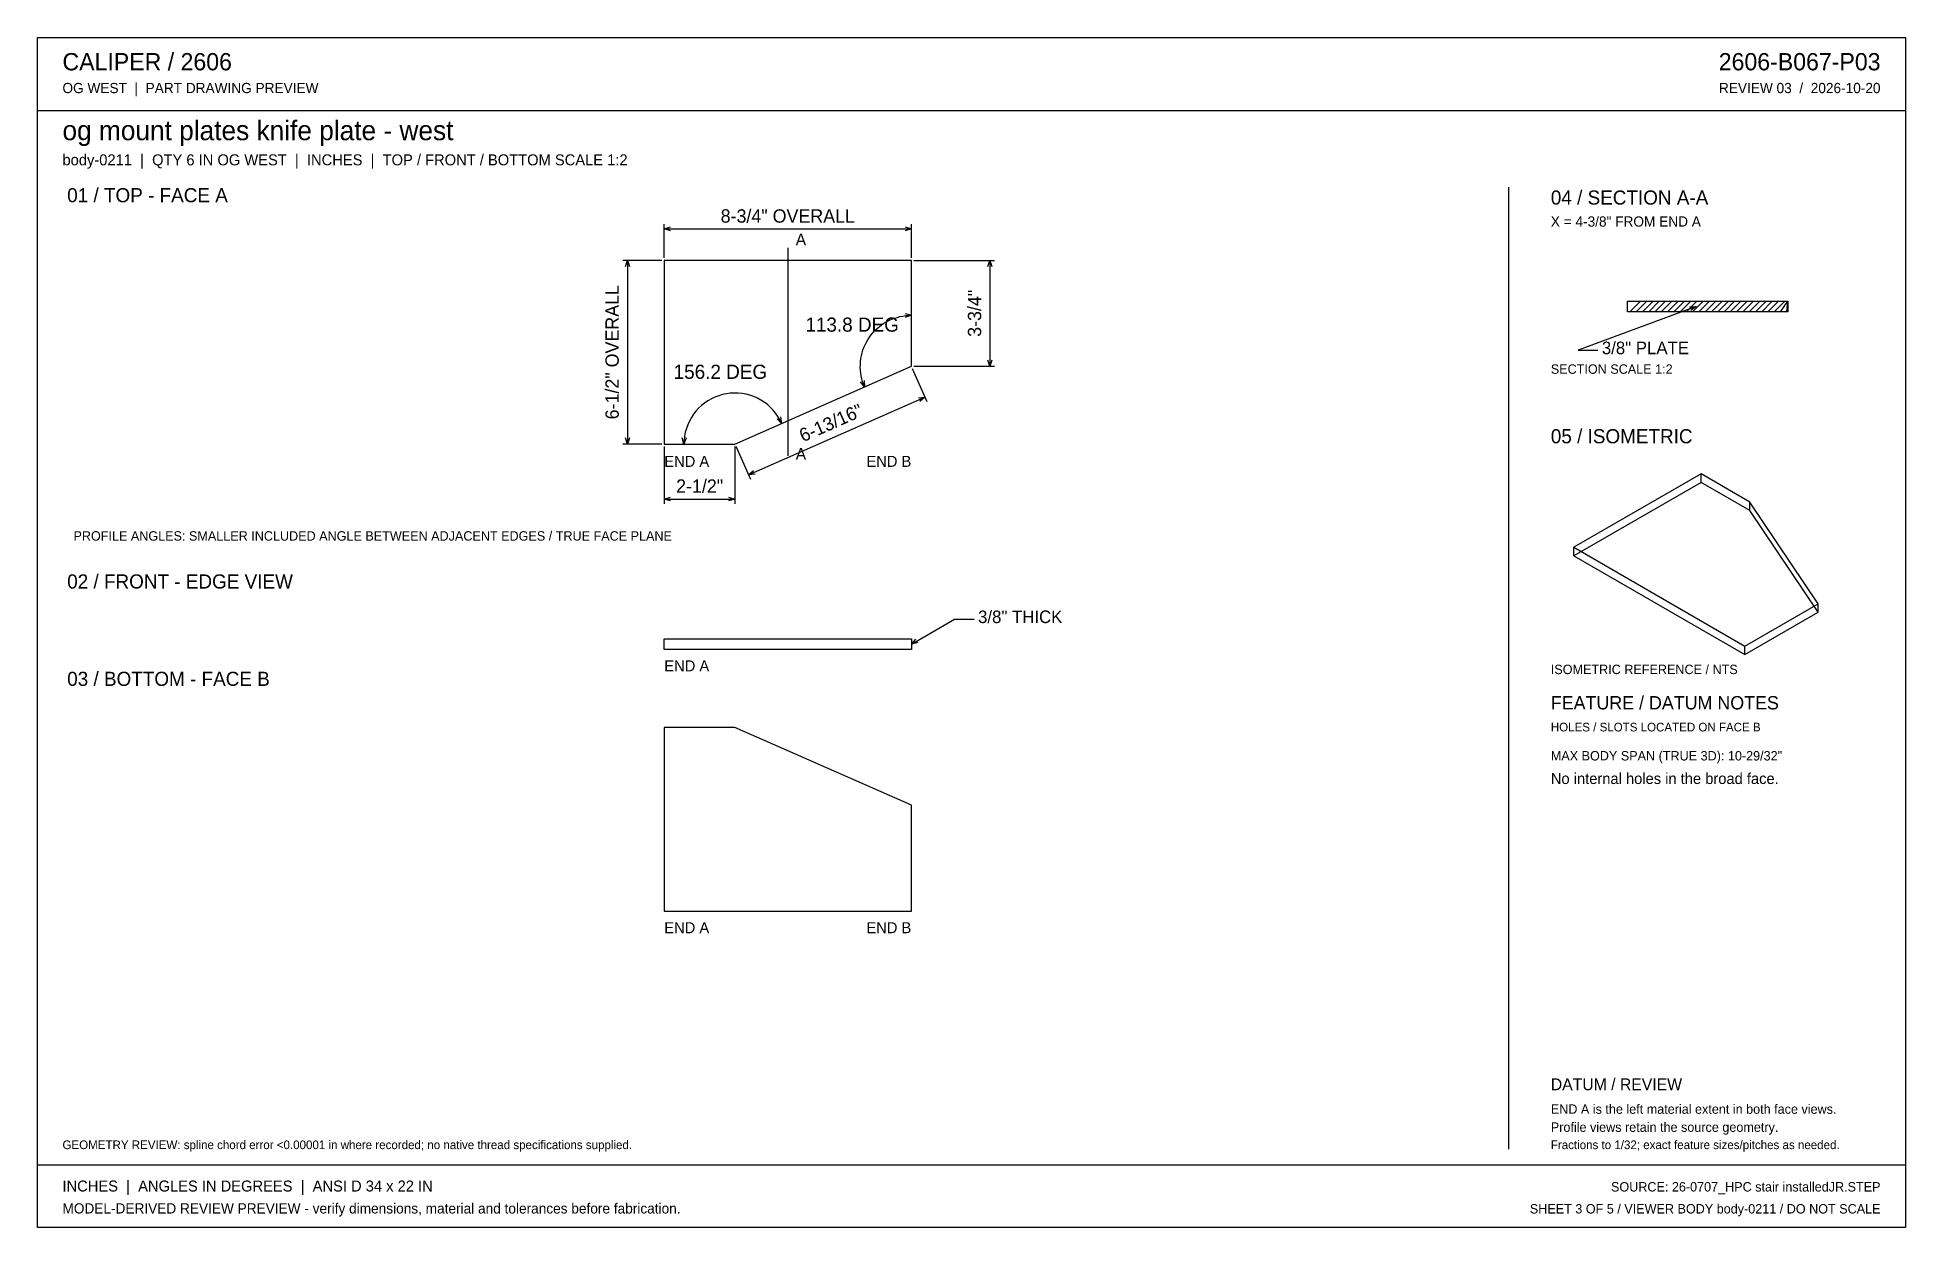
# Model space of a CAD drawing. Header units: inches. Extents: x 0.9 to 67.1, y 0.9 to 43.1.
import ezdxf
from ezdxf.enums import TextEntityAlignment as Align

# ---------------------------------------------------------------- set-up
doc = ezdxf.new("R2010")
doc.units = ezdxf.units.IN
doc.header["$MEASUREMENT"] = 0

msp = doc.modelspace()

# ---------------------------------------------------------------- linework, layer by layer
at = {"layer": 'ANNOTATION'}
for p, q in [((23.129, 35.25), (23.129, 36.444)), ((31.871, 35.25), (31.871, 36.444)), ((23.129, 36.278), (23.352, 36.347)), ((23.129, 36.278), (31.871, 36.278)), ((23.352, 36.208), (23.129, 36.278)), ((31.648, 36.347), (31.871, 36.278)), ((31.871, 36.278), (31.648, 36.208)), ((23.046, 35.167), (21.657, 35.167)), ((21.754, 34.944), (21.824, 35.167)), ((21.824, 35.167), (21.824, 28.667)), ((21.824, 35.167), (21.893, 34.944)), ((27.5, 35.611), (27.5, 28.25)), ((31.954, 35.167), (34.815, 35.167)), ((34.579, 34.944), (34.648, 35.167)), ((34.648, 35.167), (34.648, 31.417)), ((34.648, 35.167), (34.718, 34.944)), ((31.079, 33.039), (31.172, 33.082)), ((31.172, 33.082), (31.268, 33.119)), ((31.268, 33.119), (31.365, 33.15)), ((31.365, 33.15), (31.464, 33.176)), ((31.464, 33.176), (31.565, 33.196)), ((31.565, 33.196), (31.666, 33.211)), ((31.647, 33.285), (31.871, 33.222)), ((31.871, 33.222), (31.651, 33.147)), ((31.666, 33.211), (31.768, 33.219)), ((31.768, 33.219), (31.871, 33.222)), ((59.639, 33.535), (55.472, 31.986)), ((59.406, 33.522), (59.639, 33.535)), ((59.639, 33.535), (59.455, 33.392)), ((30.331, 32.36), (30.387, 32.445)), ((30.387, 32.445), (30.448, 32.528)), ((30.448, 32.528), (30.513, 32.607)), ((30.513, 32.607), (30.583, 32.682)), ((30.583, 32.682), (30.656, 32.753)), ((30.656, 32.753), (30.734, 32.82)), ((30.734, 32.82), (30.816, 32.882)), ((30.816, 32.882), (30.9, 32.939)), ((30.9, 32.939), (30.988, 32.992)), ((30.988, 32.992), (31.079, 33.039)), ((30.086, 31.691), (30.104, 31.791)), ((30.104, 31.791), (30.129, 31.891)), ((30.129, 31.891), (30.158, 31.989)), ((30.158, 31.989), (30.193, 32.085)), ((30.193, 32.085), (30.234, 32.179)), ((30.234, 32.179), (30.28, 32.271)), ((30.28, 32.271), (30.331, 32.36)), ((55.472, 31.986), (56.167, 31.986)), ((30.065, 31.384), (30.067, 31.487)), ((30.07, 31.282), (30.065, 31.384)), ((30.067, 31.487), (30.073, 31.589)), ((30.081, 31.18), (30.07, 31.282)), ((30.073, 31.589), (30.086, 31.691)), ((30.097, 31.079), (30.081, 31.18)), ((30.119, 30.979), (30.097, 31.079)), ((31.904, 31.34), (32.419, 30.171)), ((31.954, 31.417), (34.815, 31.417)), ((34.648, 31.417), (34.579, 31.639)), ((34.718, 31.639), (34.648, 31.417)), ((25.189, 30.418), (25.054, 30.378)), ((25.326, 30.447), (25.189, 30.418)), ((25.466, 30.465), (25.326, 30.447)), ((25.606, 30.472), (25.466, 30.465)), ((25.747, 30.468), (25.606, 30.472)), ((25.887, 30.454), (25.747, 30.468)), ((26.025, 30.428), (25.887, 30.454)), ((26.161, 30.392), (26.025, 30.428)), ((30.218, 30.689), (30.07, 30.868)), ((30.147, 30.88), (30.119, 30.979)), ((30.18, 30.784), (30.147, 30.88)), ((30.218, 30.689), (30.18, 30.784)), ((30.199, 30.921), (30.218, 30.689)), ((24.25, 29.831), (24.163, 29.72)), ((24.344, 29.935), (24.25, 29.831)), ((24.447, 30.031), (24.344, 29.935)), ((24.557, 30.119), (24.447, 30.031)), ((24.673, 30.198), (24.557, 30.119)), ((24.795, 30.268), (24.673, 30.198)), ((24.922, 30.328), (24.795, 30.268)), ((25.054, 30.378), (24.922, 30.328)), ((26.111, 27.574), (32.352, 30.324)), ((26.294, 30.346), (26.161, 30.392)), ((26.422, 30.289), (26.294, 30.346)), ((26.546, 30.222), (26.422, 30.289)), ((26.664, 30.146), (26.546, 30.222)), ((26.776, 30.061), (26.664, 30.146)), ((26.881, 29.968), (26.776, 30.061)), ((26.979, 29.866), (26.881, 29.968)), ((27.068, 29.758), (26.979, 29.866)), ((27.149, 29.642), (27.068, 29.758)), ((32.121, 30.298), (32.352, 30.324)), ((32.352, 30.324), (32.177, 30.17)), ((23.911, 29.22), (23.873, 29.085)), ((23.959, 29.352), (23.911, 29.22)), ((24.017, 29.48), (23.959, 29.352)), ((24.086, 29.603), (24.017, 29.48)), ((24.163, 29.72), (24.086, 29.603)), ((27.282, 29.395), (27.122, 29.564)), ((27.22, 29.521), (27.149, 29.642)), ((27.282, 29.395), (27.22, 29.521)), ((27.247, 29.625), (27.282, 29.395)), ((23.046, 28.667), (21.657, 28.667)), ((21.824, 28.667), (21.754, 28.889)), ((21.893, 28.889), (21.824, 28.667)), ((23.129, 28.583), (23.129, 26.556)), ((23.824, 28.667), (23.763, 28.891)), ((23.902, 28.886), (23.824, 28.667)), ((23.829, 28.807), (23.824, 28.667)), ((23.846, 28.947), (23.829, 28.807)), ((23.873, 29.085), (23.846, 28.947)), ((25.629, 28.583), (25.629, 26.556)), ((25.663, 28.59), (26.178, 27.421)), ((26.111, 27.574), (26.286, 27.727)), ((26.342, 27.6), (26.111, 27.574)), ((23.129, 26.722), (23.352, 26.792)), ((23.129, 26.722), (25.629, 26.722)), ((23.352, 26.653), (23.129, 26.722)), ((25.407, 26.792), (25.629, 26.722)), ((25.629, 26.722), (25.407, 26.653)), ((31.871, 21.59), (33.398, 22.472)), ((33.398, 22.472), (34.093, 22.472)), ((31.871, 21.59), (32.028, 21.762)), ((32.098, 21.641), (31.871, 21.59))]:
    msp.add_line(p, q, dxfattribs=at)
at = {"layer": 'OUTLINE'}
for p, q in [((0.944, 43.056), (67.056, 43.056)), ((0.944, 0.944), (0.944, 43.056)), ((67.056, 43.056), (67.056, 0.944)), ((0.944, 40.472), (67.056, 40.472)), ((53, 37.75), (53, 3.722)), ((31.871, 35.167), (23.129, 35.167)), ((23.129, 35.167), (23.129, 28.667)), ((31.871, 31.417), (31.871, 35.167)), ((57.213, 33.722), (62.889, 33.722)), ((57.213, 33.347), (57.213, 33.722)), ((57.296, 33.347), (57.671, 33.722)), ((57.519, 33.347), (57.894, 33.722)), ((57.741, 33.347), (58.116, 33.722)), ((57.963, 33.347), (58.338, 33.722)), ((58.185, 33.347), (58.56, 33.722)), ((58.408, 33.347), (58.783, 33.722)), ((58.63, 33.347), (59.005, 33.722)), ((58.852, 33.347), (59.227, 33.722)), ((59.074, 33.347), (59.449, 33.722)), ((59.296, 33.347), (59.671, 33.722)), ((59.519, 33.347), (59.894, 33.722)), ((59.741, 33.347), (60.116, 33.722)), ((59.963, 33.347), (60.338, 33.722)), ((60.185, 33.347), (60.56, 33.722)), ((60.408, 33.347), (60.783, 33.722)), ((60.63, 33.347), (61.005, 33.722)), ((60.852, 33.347), (61.227, 33.722)), ((61.074, 33.347), (61.449, 33.722)), ((61.296, 33.347), (61.671, 33.722)), ((61.519, 33.347), (61.894, 33.722)), ((61.741, 33.347), (62.116, 33.722)), ((61.963, 33.347), (62.338, 33.722)), ((62.185, 33.347), (62.56, 33.722)), ((62.408, 33.347), (62.783, 33.722)), ((62.63, 33.347), (62.889, 33.722)), ((62.852, 33.347), (62.889, 33.722)), ((62.889, 33.722), (62.889, 33.347)), ((62.889, 33.347), (57.213, 33.347)), ((25.629, 28.667), (31.871, 31.417)), ((23.129, 28.667), (25.629, 28.667)), ((59.815, 27.611), (55.317, 25.014)), ((59.815, 27.311), (55.317, 24.715)), ((61.545, 26.612), (59.815, 27.611)), ((59.815, 27.311), (59.815, 27.611)), ((61.545, 26.313), (59.815, 27.311)), ((61.545, 26.313), (61.545, 26.612)), ((63.961, 23.02), (61.545, 26.612)), ((63.961, 22.72), (61.545, 26.313)), ((55.317, 25.014), (61.366, 21.522)), ((55.317, 24.715), (55.317, 25.014)), ((55.317, 24.715), (61.366, 21.222)), ((61.366, 21.522), (63.961, 23.02)), ((61.366, 21.222), (63.961, 22.72)), ((63.961, 22.72), (63.961, 23.02)), ((23.129, 21.778), (31.871, 21.778)), ((23.129, 21.403), (23.129, 21.778)), ((31.871, 21.403), (23.129, 21.403)), ((31.871, 21.778), (31.871, 21.403)), ((61.366, 21.222), (61.366, 21.522)), ((25.629, 18.639), (23.129, 18.639)), ((23.129, 18.639), (23.129, 12.139)), ((31.871, 15.889), (25.629, 18.639)), ((31.871, 12.139), (31.871, 15.889)), ((23.129, 12.139), (31.871, 12.139)), ((0.944, 3.167), (67.056, 3.167)), ((67.056, 0.944), (0.944, 0.944))]:
    msp.add_line(p, q, dxfattribs=at)

# ---------------------------------------------------------------- texts
at = {"layer": 'ANNOTATION'}
for s, height, p in [('CALIPER / 2606', 0.61111, (1.833, 41.889)), ('OG WEST  |  PART DRAWING PREVIEW', 0.36111, (1.833, 41.083)), ('og mount plates knife plate - west', 0.69444, (1.833, 39.417)), ('body-0211  |  QTY 6 IN OG WEST  |  INCHES  |  TOP / FRONT / BOTTOM SCALE 1:2', 0.38889, (1.833, 38.528)), ('01 / TOP - FACE A', 0.5, (2, 37.222)), ('04 / SECTION A-A', 0.5, (54.5, 37.139)), ('X = 4-3/8" FROM END A', 0.36111, (54.5, 36.361)), ('A', 0.417, (27.778, 35.694)), ('3/8" PLATE', 0.4444, (56.306, 31.847)), ('SECTION SCALE 1:2', 0.33333, (54.5, 31.153)), ('05 / ISOMETRIC', 0.5, (54.5, 28.694)), ('A', 0.417, (27.778, 28.111)), ('END A', 0.3889, (23.129, 27.861)), ('PROFILE ANGLES: SMALLER INCLUDED ANGLE BETWEEN ADJACENT EDGES / TRUE FACE PLANE', 0.33333, (2.222, 25.25)), ('02 / FRONT - EDGE VIEW', 0.5, (2, 23.556)), ('3/8" THICK', 0.4444, (34.232, 22.333)), ('03 / BOTTOM - FACE B', 0.5, (2, 20.111)), ('END A', 0.3889, (23.129, 20.625)), ('ISOMETRIC REFERENCE / NTS', 0.33333, (54.5, 20.528)), ('FEATURE / DATUM NOTES', 0.47222, (54.5, 19.278)), ('HOLES / SLOTS LOCATED ON FACE B', 0.30556, (54.5, 18.5)), ('MAX BODY SPAN (TRUE 3D): 10-29/32"', 0.33333, (54.5, 17.472)), ('No internal holes in the broad face.', 0.38889, (54.5, 16.639)), ('END A', 0.3889, (23.129, 11.361)), ('DATUM / REVIEW', 0.41667, (54.5, 5.806)), ('END A is the left material extent in both face views.', 0.33333, (54.5, 4.972)), ('Profile views retain the source geometry.', 0.33333, (54.5, 4.333)), ('GEOMETRY REVIEW: spline chord error <0.00001 in where recorded; no native thread specifications supplied.', 0.305556, (1.833, 3.722)), ('Fractions to 1/32; exact feature sizes/pitches as needed.', 0.30556, (54.5, 3.722)), ('INCHES  |  ANGLES IN DEGREES  |  ANSI D 34 x 22 IN', 0.38889, (1.833, 2.222)), ('MODEL-DERIVED REVIEW PREVIEW - verify dimensions, material and tolerances before fabrication.', 0.36111, (1.833, 1.444))]:
    msp.add_text(s, height=height, dxfattribs=at).set_placement(p)
for s, height, p in [('2606-B067-P03', 0.61111, (66.167, 41.889)), ('REVIEW 03  /  2026-10-20', 0.36111, (66.167, 41.083)), ('END B', 0.3889, (31.871, 27.861)), ('END B', 0.3889, (31.871, 11.361)), ('SOURCE: 26-0707_HPC stair installedJR.STEP', 0.33333, (66.167, 2.222)), ('SHEET 3 OF 5 / VIEWER BODY body-0211 / DO NOT SCALE', 0.33333, (66.167, 1.444))]:
    msp.add_text(s, height=height, dxfattribs=at).set_placement(p, align=Align.RIGHT)
for s, height, p in [('8-3/4" OVERALL', 0.47222, (27.5, 36.5)), ('113.8 DEG', 0.5, (29.777, 32.643)), ('156.2 DEG', 0.5, (25.114, 30.974)), ('2-1/2"', 0.4722, (24.379, 26.944))]:
    msp.add_text(s, height=height, dxfattribs=at).set_placement(p, align=Align.CENTER)
for s, height, rotation, p in [('6-1/2" OVERALL', 0.47222, 90, (21.518, 31.917)), ('3-3/4"', 0.4722, 90, (34.343, 33.292)), ('6-13/16"', 0.4722, 23.77863, (29.12, 29.203))]:
    msp.add_text(s, height=height, rotation=rotation, dxfattribs=at).set_placement(p, align=Align.CENTER)

doc.saveas('drawing.dxf')
